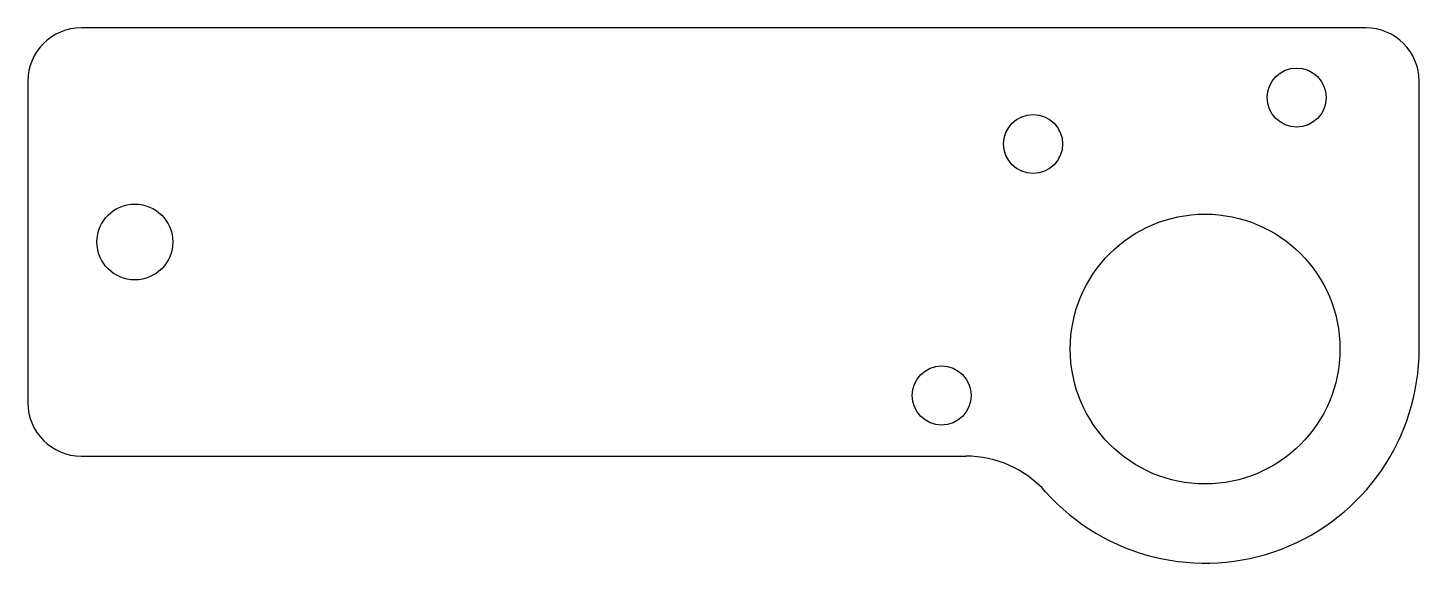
# Model space of a CAD drawing. Header units: inches. Extents: x -0.25 to 3, y -0.75 to 0.5.
import ezdxf

# ---------------------------------------------------------------- set-up
doc = ezdxf.new("R2010")
doc.units = ezdxf.units.IN
doc.header["$MEASUREMENT"] = 0

msp = doc.modelspace()

# ---------------------------------------------------------------- linework, layer by layer
at = {"color": 7, "linetype": 'Continuous', "lineweight": 25}
for p, q in [((2.875, 0.5), (-0.125, 0.5)), ((-0.25, 0.375), (-0.25, -0.375)), ((3, -0.25), (3, 0.375)), ((-0.125, -0.5), (1.941, -0.5))]:
    msp.add_line(p, q, dxfattribs=at)
for centre, radius in [((2.7138, 0.3373), 0.0689), ((2.0983, 0.2288), 0.0689), ((0, 0), 0.0886), ((2.5, -0.25), 0.315), ((1.8845, -0.3585), 0.0689)]:
    msp.add_circle(centre, radius, dxfattribs=at)
for centre, radius, start, end in [((-0.125, 0.375), 0.125, 90, 180), ((2.875, 0.375), 0.125, 0, 90), ((2.5, -0.25), 0.5, 221.8103, 0), ((-0.125, -0.375), 0.125, 180, 270), ((1.941, -0.75), 0.25, 41.8103, 90)]:
    msp.add_arc(centre, radius, start, end, dxfattribs=at)

doc.saveas('drawing.dxf')
